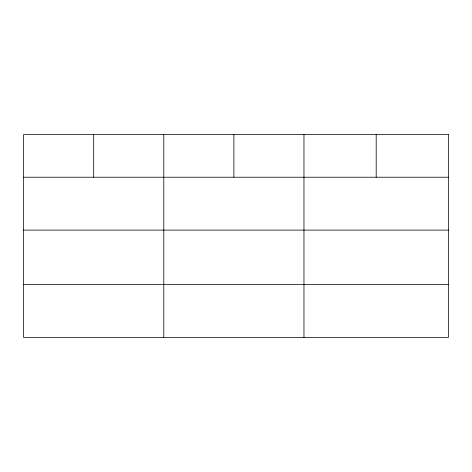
<?xml version="1.0" encoding="UTF-8"?>
<svg xmlns="http://www.w3.org/2000/svg" width="472" height="472" viewBox="0 0 472 472"><rect width="100%" height="100%" fill="white"/><g stroke="black" fill="none" stroke-linecap="round" stroke-linejoin="round"><path stroke-width="0.71" d="M23.6 177.218L448.4 177.218M23.6 230.106L448.4 230.106M23.6 284.598L448.4 284.598M376.184 134.514L376.184 177.218M303.968 134.514L303.968 337.486M233.876 134.514L233.876 177.218M163.784 134.514L163.784 337.486M93.692 134.514L93.692 177.218M448.4 134.514L23.6 134.514L23.6 337.486L448.4 337.486L448.4 134.514"/></g></svg>
